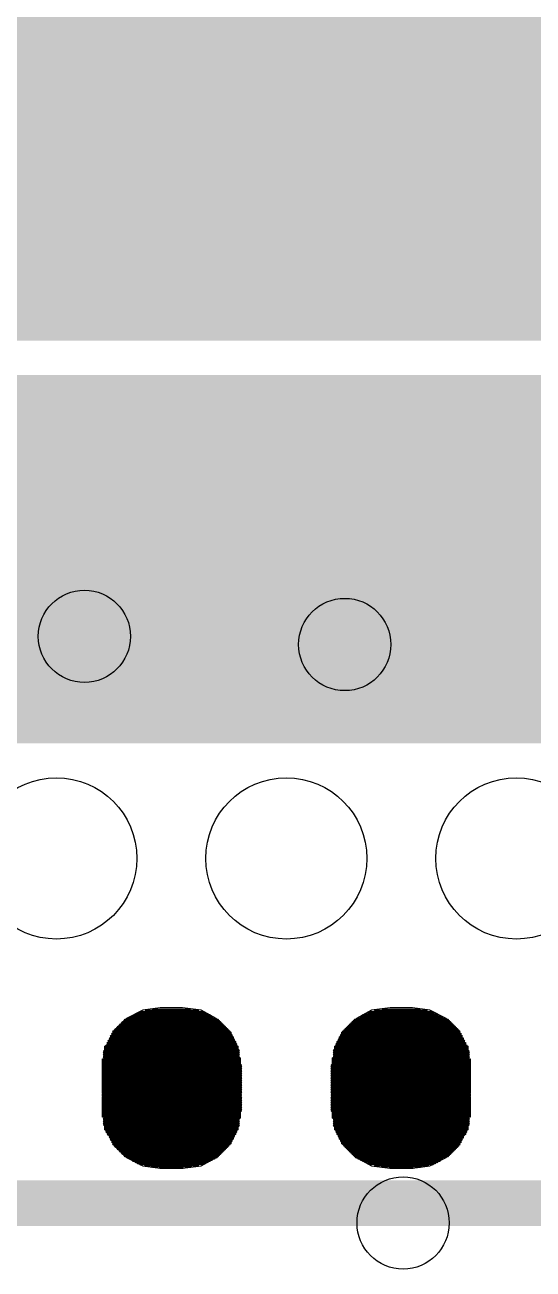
# Model space of a CAD drawing. Extents: x 0 to 126, y 0 to 22.
# Drawn here: x 13.528 to 14.634, y 5.894 to 8.599 of the extents above; entities that cross this region are included whole.
import ezdxf

# ---------------------------------------------------------------- set-up
doc = ezdxf.new("R2010")
doc.units = 0
doc.layers.get('0').update_dxf_attribs({"linetype": 'CONTINUOUS'})
for name, color, linetype in [('SEEEDSTUDIOXIAONRF52840V1_1_GTO', 10, 'CONTINUOUS'), ('SEEEDSTUDIOXIAONRF52840V1_1_GTS', 9, 'CONTINUOUS'), ('SEEEDSTUDIOXIAONRF52840V1_1_TXT', 12, 'CONTINUOUS')]:
    doc.layers.add(name, color=color, linetype=linetype)

# ---------------------------------------------------------------- blocks, each defined once
blk = doc.blocks.new('ROUND_54')
blk.add_circle((0, 0), 0.1753)
blk = doc.blocks.new('ROUND_2')
blk.add_circle((0, 0), 0)
blk = doc.blocks.new('ROUND_1')
blk.add_circle((0, 0), 0.00127)
blk = doc.blocks.new('ROUND_85')
blk.add_circle((0, 0), 0.1003)

msp = doc.modelspace()

# ---------------------------------------------------------------- linework, layer by layer
at = {"layer": 'SEEEDSTUDIOXIAONRF52840V1_1_GTO'}
for points, const_width in [([(11.99642, 7.43712), (16.19758, 7.43712)], 0.8001), ([(17.34312, 6.03758), (10.59688, 6.03758)], 0.09906)]:
    msp.add_lwpolyline(points, dxfattribs=dict(at, const_width=const_width))
at = {"layer": 'SEEEDSTUDIOXIAONRF52840V1_1_GTS'}
for points, const_width in [([(15.3162, 8.3185), (12.8778, 8.3185)], 0.8128), ([(13.94714, 6.43636), (13.74648, 6.43636)], 0.00254), ([(13.75156, 6.4389), (13.94206, 6.4389)], 0.00254), ([(13.93698, 6.44144), (13.75664, 6.44144)], 0.00254), ([(13.76172, 6.44398), (13.9319, 6.44398)], 0.00254), ([(13.92936, 6.44652), (13.7668, 6.44652)], 0.00254), ([(13.77188, 6.44906), (13.92428, 6.44906)], 0.00254), ([(13.9192, 6.4516), (13.77696, 6.4516)], 0.00254), ([(13.78204, 6.45414), (13.91412, 6.45414)], 0.00254), ([(13.90396, 6.45668), (13.7922, 6.45668)], 0.00254), ([(13.80744, 6.45922), (13.88618, 6.45922)], 0.00254), ([(14.44752, 6.43636), (14.24686, 6.43636)], 0.00254), ([(14.25194, 6.4389), (14.44244, 6.4389)], 0.00254), ([(14.43736, 6.44144), (14.25702, 6.44144)], 0.00254), ([(14.2621, 6.44398), (14.43228, 6.44398)], 0.00254), ([(14.4272, 6.44652), (14.26464, 6.44652)], 0.00254), ([(14.26972, 6.44906), (14.42212, 6.44906)], 0.00254), ([(14.41704, 6.4516), (14.2748, 6.4516)], 0.00254), ([(14.27988, 6.45414), (14.41196, 6.45414)], 0.00254), ([(14.4018, 6.45668), (14.29004, 6.45668)], 0.00254), ([(14.30782, 6.45922), (14.38656, 6.45922)], 0.00254), ([(13.97254, 6.41096), (13.72108, 6.41096)], 0.00254), ([(13.72108, 6.40842), (13.97508, 6.40842)], 0.00254), ([(13.72362, 6.4135), (13.97, 6.4135)], 0.00254), ([(13.96746, 6.41604), (13.72616, 6.41604)], 0.00254), ([(13.7287, 6.41858), (13.96492, 6.41858)], 0.00254), ([(13.96238, 6.42112), (13.73124, 6.42112)], 0.00254), ([(13.73378, 6.42366), (13.95984, 6.42366)], 0.00254), ([(13.9573, 6.4262), (13.73632, 6.4262)], 0.00254), ([(13.73886, 6.42874), (13.95476, 6.42874)], 0.00254), ([(13.95222, 6.43128), (13.7414, 6.43128)], 0.00254), ([(13.74394, 6.43382), (13.94968, 6.43382)], 0.00254), ([(14.21892, 6.40842), (14.47292, 6.40842)], 0.00254), ([(14.47292, 6.41096), (14.22146, 6.41096)], 0.00254), ([(14.224, 6.4135), (14.47038, 6.4135)], 0.00254), ([(14.46784, 6.41604), (14.22654, 6.41604)], 0.00254), ([(14.22908, 6.41858), (14.4653, 6.41858)], 0.00254), ([(14.46276, 6.42112), (14.23162, 6.42112)], 0.00254), ([(14.23416, 6.42366), (14.46022, 6.42366)], 0.00254), ([(14.45768, 6.4262), (14.2367, 6.4262)], 0.00254), ([(14.23924, 6.42874), (14.45514, 6.42874)], 0.00254), ([(14.4526, 6.43128), (14.24178, 6.43128)], 0.00254), ([(14.24432, 6.43382), (14.45006, 6.43382)], 0.00254), ([(13.98524, 6.38556), (13.70838, 6.38556)], 0.00254), ([(13.70838, 6.38302), (13.98778, 6.38302)], 0.00254), ([(13.9827, 6.39064), (13.71092, 6.39064)], 0.00254), ([(13.71092, 6.3881), (13.98524, 6.3881)], 0.00254), ([(13.98016, 6.39572), (13.71346, 6.39572)], 0.00254), ([(13.71346, 6.39318), (13.9827, 6.39318)], 0.00254), ([(13.97762, 6.4008), (13.716, 6.4008)], 0.00254), ([(13.716, 6.39826), (13.98016, 6.39826)], 0.00254), ([(13.97508, 6.40588), (13.71854, 6.40588)], 0.00254), ([(13.71854, 6.40334), (13.97762, 6.40334)], 0.00254), ([(14.20622, 6.38302), (14.48562, 6.38302)], 0.00254), ([(14.20876, 6.3881), (14.48308, 6.3881)], 0.00254), ([(14.48562, 6.38556), (14.20876, 6.38556)], 0.00254), ([(14.2113, 6.39318), (14.48054, 6.39318)], 0.00254), ([(14.48308, 6.39064), (14.2113, 6.39064)], 0.00254), ([(14.21384, 6.39826), (14.478, 6.39826)], 0.00254), ([(14.48054, 6.39572), (14.21384, 6.39572)], 0.00254), ([(14.21638, 6.40334), (14.47546, 6.40334)], 0.00254), ([(14.478, 6.4008), (14.21638, 6.4008)], 0.00254), ([(14.47546, 6.40588), (14.21892, 6.40588)], 0.00254), ([(13.70076, 6.36778), (13.99286, 6.36778)], 0.00254), ([(13.99286, 6.36524), (13.70076, 6.36524)], 0.00254), ([(13.70076, 6.3627), (13.99286, 6.3627)], 0.00254), ([(13.99286, 6.36016), (13.70076, 6.36016)], 0.00254), ([(13.70076, 6.35762), (13.99286, 6.35762)], 0.00254), ([(13.99286, 6.35508), (13.70076, 6.35508)], 0.00254), ([(13.7033, 6.37794), (13.99032, 6.37794)], 0.00254), ([(13.99032, 6.3754), (13.7033, 6.3754)], 0.00254), ([(13.7033, 6.37286), (13.99032, 6.37286)], 0.00254), ([(13.99286, 6.37032), (13.7033, 6.37032)], 0.00254), ([(13.98778, 6.38048), (13.70584, 6.38048)], 0.00254), ([(14.4907, 6.37032), (14.20114, 6.37032)], 0.00254), ([(14.20114, 6.36778), (14.49324, 6.36778)], 0.00254), ([(14.49324, 6.36524), (14.20114, 6.36524)], 0.00254), ([(14.20114, 6.3627), (14.49324, 6.3627)], 0.00254), ([(14.49324, 6.36016), (14.20114, 6.36016)], 0.00254), ([(14.20114, 6.35762), (14.49324, 6.35762)], 0.00254), ([(14.49324, 6.35508), (14.20114, 6.35508)], 0.00254), ([(14.20368, 6.37794), (14.4907, 6.37794)], 0.00254), ([(14.4907, 6.3754), (14.20368, 6.3754)], 0.00254), ([(14.20368, 6.37286), (14.4907, 6.37286)], 0.00254), ([(14.48816, 6.38048), (14.20622, 6.38048)], 0.00254), ([(13.9954, 6.35), (13.69822, 6.35)], 0.00254), ([(13.69822, 6.34746), (13.9954, 6.34746)], 0.00254), ([(13.9954, 6.34492), (13.69822, 6.34492)], 0.00254), ([(13.69822, 6.34238), (13.9954, 6.34238)], 0.00254), ([(13.9954, 6.33984), (13.69822, 6.33984)], 0.00254), ([(13.69822, 6.3373), (13.99794, 6.3373)], 0.00254), ([(13.99794, 6.33476), (13.69822, 6.33476)], 0.00254), ([(13.69822, 6.33222), (13.99794, 6.33222)], 0.00254), ([(13.99794, 6.32968), (13.69822, 6.32968)], 0.00254), ([(13.70076, 6.35254), (13.9954, 6.35254)], 0.00254), ([(14.19606, 6.3373), (14.49578, 6.3373)], 0.00254), ([(14.49578, 6.33476), (14.19606, 6.33476)], 0.00254), ([(14.19606, 6.33222), (14.49578, 6.33222)], 0.00254), ([(14.49578, 6.32968), (14.19606, 6.32968)], 0.00254), ([(14.1986, 6.35254), (14.49324, 6.35254)], 0.00254), ([(14.49578, 6.35), (14.1986, 6.35)], 0.00254), ([(14.1986, 6.34746), (14.49578, 6.34746)], 0.00254), ([(14.49578, 6.34492), (14.1986, 6.34492)], 0.00254), ([(14.1986, 6.34238), (14.49578, 6.34238)], 0.00254), ([(14.49578, 6.33984), (14.1986, 6.33984)], 0.00254), ([(13.69822, 6.32714), (13.99794, 6.32714)], 0.00254), ([(13.99794, 6.3246), (13.69822, 6.3246)], 0.00254), ([(13.69822, 6.32206), (13.99794, 6.32206)], 0.00254), ([(13.99794, 6.31952), (13.69822, 6.31952)], 0.00254), ([(13.69822, 6.31698), (13.99794, 6.31698)], 0.00254), ([(13.99794, 6.31444), (13.69822, 6.31444)], 0.00254), ([(13.69822, 6.3119), (13.99794, 6.3119)], 0.00254), ([(13.99794, 6.30936), (13.69822, 6.30936)], 0.00254), ([(13.69822, 6.30682), (13.99794, 6.30682)], 0.00254), ([(13.99794, 6.30682), (13.69822, 6.30682)], 0.00254), ([(13.69822, 6.30428), (13.99794, 6.30428)], 0.00254), ([(13.99794, 6.30174), (13.69822, 6.30174)], 0.00254), ([(14.19606, 6.32714), (14.49578, 6.32714)], 0.00254), ([(14.49578, 6.3246), (14.19606, 6.3246)], 0.00254), ([(14.19606, 6.32206), (14.49578, 6.32206)], 0.00254), ([(14.49578, 6.31952), (14.19606, 6.31952)], 0.00254), ([(14.19606, 6.31698), (14.49578, 6.31698)], 0.00254), ([(14.49578, 6.31444), (14.19606, 6.31444)], 0.00254), ([(14.19606, 6.3119), (14.49578, 6.3119)], 0.00254), ([(14.49578, 6.30936), (14.19606, 6.30936)], 0.00254), ([(14.19606, 6.30682), (14.49578, 6.30682)], 0.00254), ([(14.49578, 6.30682), (14.19606, 6.30682)], 0.00254), ([(14.19606, 6.30428), (14.49578, 6.30428)], 0.00254), ([(14.49578, 6.30174), (14.19606, 6.30174)], 0.00254), ([(13.69822, 6.2992), (13.99794, 6.2992)], 0.00254), ([(13.99794, 6.29666), (13.69822, 6.29666)], 0.00254), ([(13.69822, 6.29412), (13.99794, 6.29412)], 0.00254), ([(13.99794, 6.29158), (13.69822, 6.29158)], 0.00254), ([(13.69822, 6.28904), (13.99794, 6.28904)], 0.00254), ([(13.99794, 6.2865), (13.69822, 6.2865)], 0.00254), ([(13.69822, 6.28396), (13.99794, 6.28396)], 0.00254), ([(13.99794, 6.28142), (13.69822, 6.28142)], 0.00254), ([(13.69822, 6.27888), (13.99794, 6.27888)], 0.00254), ([(13.99794, 6.27634), (13.69822, 6.27634)], 0.00254), ([(13.69822, 6.2738), (13.99794, 6.2738)], 0.00254), ([(14.19606, 6.2992), (14.49578, 6.2992)], 0.00254), ([(14.49578, 6.29666), (14.19606, 6.29666)], 0.00254), ([(14.19606, 6.29412), (14.49578, 6.29412)], 0.00254), ([(14.49578, 6.29158), (14.19606, 6.29158)], 0.00254), ([(14.19606, 6.28904), (14.49578, 6.28904)], 0.00254), ([(14.49578, 6.2865), (14.19606, 6.2865)], 0.00254), ([(14.19606, 6.28396), (14.49578, 6.28396)], 0.00254), ([(14.49578, 6.28142), (14.19606, 6.28142)], 0.00254), ([(14.19606, 6.27888), (14.49578, 6.27888)], 0.00254), ([(14.49578, 6.27634), (14.19606, 6.27634)], 0.00254), ([(14.19606, 6.2738), (14.49578, 6.2738)], 0.00254), ([(13.99794, 6.27126), (13.69822, 6.27126)], 0.00254), ([(13.69822, 6.26872), (13.99794, 6.26872)], 0.00254), ([(13.99794, 6.26618), (13.69822, 6.26618)], 0.00254), ([(13.69822, 6.26364), (13.99794, 6.26364)], 0.00254), ([(13.99794, 6.2611), (13.69822, 6.2611)], 0.00254), ([(13.69822, 6.25856), (13.99794, 6.25856)], 0.00254), ([(13.99794, 6.25602), (13.69822, 6.25602)], 0.00254), ([(13.69822, 6.25348), (13.99794, 6.25348)], 0.00254), ([(13.99794, 6.25094), (13.69822, 6.25094)], 0.00254), ([(13.69822, 6.2484), (13.99794, 6.2484)], 0.00254), ([(14.49578, 6.27126), (14.19606, 6.27126)], 0.00254), ([(14.19606, 6.26872), (14.49578, 6.26872)], 0.00254), ([(14.49578, 6.26618), (14.19606, 6.26618)], 0.00254), ([(14.19606, 6.26364), (14.49578, 6.26364)], 0.00254), ([(14.49578, 6.2611), (14.19606, 6.2611)], 0.00254), ([(14.19606, 6.25856), (14.49578, 6.25856)], 0.00254), ([(14.49578, 6.25602), (14.19606, 6.25602)], 0.00254), ([(14.19606, 6.25348), (14.49578, 6.25348)], 0.00254), ([(14.49578, 6.25094), (14.19606, 6.25094)], 0.00254), ([(14.19606, 6.2484), (14.49578, 6.2484)], 0.00254), ([(13.99794, 6.24586), (13.69822, 6.24586)], 0.00254), ([(13.69822, 6.24332), (13.99794, 6.24332)], 0.00254), ([(13.99794, 6.24078), (13.69822, 6.24078)], 0.00254), ([(13.69822, 6.23824), (13.99794, 6.23824)], 0.00254), ([(13.9954, 6.2357), (13.69822, 6.2357)], 0.00254), ([(13.69822, 6.23316), (13.9954, 6.23316)], 0.00254), ([(13.9954, 6.23062), (13.69822, 6.23062)], 0.00254), ([(13.69822, 6.22808), (13.9954, 6.22808)], 0.00254), ([(13.9954, 6.22554), (13.69822, 6.22554)], 0.00254), ([(13.70076, 6.223), (13.9954, 6.223)], 0.00254), ([(13.99286, 6.22046), (13.70076, 6.22046)], 0.00254), ([(14.49578, 6.24586), (14.19606, 6.24586)], 0.00254), ([(14.19606, 6.24332), (14.49578, 6.24332)], 0.00254), ([(14.49578, 6.24078), (14.19606, 6.24078)], 0.00254), ([(14.19606, 6.23824), (14.49578, 6.23824)], 0.00254), ([(14.49578, 6.2357), (14.1986, 6.2357)], 0.00254), ([(14.1986, 6.23316), (14.49578, 6.23316)], 0.00254), ([(14.49578, 6.23062), (14.1986, 6.23062)], 0.00254), ([(14.1986, 6.22808), (14.49578, 6.22808)], 0.00254), ([(14.49578, 6.22554), (14.1986, 6.22554)], 0.00254), ([(14.1986, 6.223), (14.49324, 6.223)], 0.00254), ([(14.49324, 6.22046), (14.20114, 6.22046)], 0.00254), ([(13.70076, 6.21792), (13.99286, 6.21792)], 0.00254), ([(13.99286, 6.21538), (13.70076, 6.21538)], 0.00254), ([(13.70076, 6.21284), (13.99286, 6.21284)], 0.00254), ([(13.99286, 6.2103), (13.70076, 6.2103)], 0.00254), ([(13.70076, 6.20776), (13.99286, 6.20776)], 0.00254), ([(13.99286, 6.20522), (13.7033, 6.20522)], 0.00254), ([(13.7033, 6.20268), (13.99032, 6.20268)], 0.00254), ([(13.99032, 6.20014), (13.7033, 6.20014)], 0.00254), ([(13.7033, 6.1976), (13.99032, 6.1976)], 0.00254), ([(13.98778, 6.19506), (13.70584, 6.19506)], 0.00254), ([(13.70584, 6.19252), (13.98778, 6.19252)], 0.00254), ([(14.20114, 6.21792), (14.49324, 6.21792)], 0.00254), ([(14.49324, 6.21538), (14.20114, 6.21538)], 0.00254), ([(14.20114, 6.21284), (14.49324, 6.21284)], 0.00254), ([(14.49324, 6.2103), (14.20114, 6.2103)], 0.00254), ([(14.20114, 6.20776), (14.49324, 6.20776)], 0.00254), ([(14.4907, 6.20522), (14.20114, 6.20522)], 0.00254), ([(14.20368, 6.20268), (14.4907, 6.20268)], 0.00254), ([(14.4907, 6.20014), (14.20368, 6.20014)], 0.00254), ([(14.20368, 6.1976), (14.4907, 6.1976)], 0.00254), ([(14.48816, 6.19506), (14.20622, 6.19506)], 0.00254), ([(14.20622, 6.19252), (14.48816, 6.19252)], 0.00254), ([(13.98524, 6.18998), (13.70838, 6.18998)], 0.00254), ([(13.70838, 6.18744), (13.98524, 6.18744)], 0.00254), ([(13.9827, 6.1849), (13.71092, 6.1849)], 0.00254), ([(13.71346, 6.18236), (13.9827, 6.18236)], 0.00254), ([(13.98016, 6.17982), (13.71346, 6.17982)], 0.00254), ([(13.716, 6.17728), (13.98016, 6.17728)], 0.00254), ([(13.97762, 6.17474), (13.716, 6.17474)], 0.00254), ([(13.71854, 6.1722), (13.97762, 6.1722)], 0.00254), ([(13.97508, 6.16966), (13.71854, 6.16966)], 0.00254), ([(13.72108, 6.16712), (13.97508, 6.16712)], 0.00254), ([(14.48562, 6.18998), (14.20876, 6.18998)], 0.00254), ([(14.20876, 6.18744), (14.48562, 6.18744)], 0.00254), ([(14.48308, 6.1849), (14.2113, 6.1849)], 0.00254), ([(14.2113, 6.18236), (14.48054, 6.18236)], 0.00254), ([(14.48054, 6.17982), (14.21384, 6.17982)], 0.00254), ([(14.21384, 6.17728), (14.478, 6.17728)], 0.00254), ([(14.478, 6.17474), (14.21638, 6.17474)], 0.00254), ([(14.21638, 6.1722), (14.47546, 6.1722)], 0.00254), ([(14.47546, 6.16966), (14.21892, 6.16966)], 0.00254), ([(14.21892, 6.16712), (14.47292, 6.16712)], 0.00254), ([(13.97254, 6.16458), (13.72108, 6.16458)], 0.00254), ([(13.72362, 6.16204), (13.97, 6.16204)], 0.00254), ([(13.96746, 6.1595), (13.72616, 6.1595)], 0.00254), ([(13.7287, 6.15696), (13.96492, 6.15696)], 0.00254), ([(13.96238, 6.15442), (13.73124, 6.15442)], 0.00254), ([(13.73378, 6.15188), (13.95984, 6.15188)], 0.00254), ([(13.9573, 6.14934), (13.73632, 6.14934)], 0.00254), ([(13.73886, 6.1468), (13.95476, 6.1468)], 0.00254), ([(13.95222, 6.14426), (13.7414, 6.14426)], 0.00254), ([(13.74394, 6.14172), (13.94968, 6.14172)], 0.00254), ([(13.94714, 6.13918), (13.74648, 6.13918)], 0.00254), ([(14.47292, 6.16458), (14.22146, 6.16458)], 0.00254), ([(14.224, 6.16204), (14.47038, 6.16204)], 0.00254), ([(14.46784, 6.1595), (14.22654, 6.1595)], 0.00254), ([(14.22908, 6.15696), (14.4653, 6.15696)], 0.00254), ([(14.46276, 6.15442), (14.23162, 6.15442)], 0.00254), ([(14.23416, 6.15188), (14.46022, 6.15188)], 0.00254), ([(14.45768, 6.14934), (14.2367, 6.14934)], 0.00254), ([(14.23924, 6.1468), (14.45514, 6.1468)], 0.00254), ([(14.4526, 6.14426), (14.24178, 6.14426)], 0.00254), ([(14.24432, 6.14172), (14.45006, 6.14172)], 0.00254), ([(14.44752, 6.13918), (14.24686, 6.13918)], 0.00254), ([(13.75156, 6.13664), (13.9446, 6.13664)], 0.00254), ([(13.93952, 6.1341), (13.75664, 6.1341)], 0.00254), ([(13.76172, 6.13156), (13.93444, 6.13156)], 0.00254), ([(13.92936, 6.12902), (13.76426, 6.12902)], 0.00254), ([(13.76934, 6.12648), (13.92428, 6.12648)], 0.00254), ([(13.9192, 6.12394), (13.77442, 6.12394)], 0.00254), ([(13.7795, 6.1214), (13.91412, 6.1214)], 0.00254), ([(13.90396, 6.11886), (13.78966, 6.11886)], 0.00254), ([(13.8049, 6.11632), (13.88872, 6.11632)], 0.00254), ([(13.87094, 6.11378), (13.82268, 6.11378)], 0.00254), ([(14.2494, 6.13664), (14.44244, 6.13664)], 0.00254), ([(14.43736, 6.1341), (14.25448, 6.1341)], 0.00254), ([(14.25956, 6.13156), (14.43228, 6.13156)], 0.00254), ([(14.42974, 6.12902), (14.26464, 6.12902)], 0.00254), ([(14.26972, 6.12648), (14.42466, 6.12648)], 0.00254), ([(14.41958, 6.12394), (14.2748, 6.12394)], 0.00254), ([(14.27988, 6.1214), (14.4145, 6.1214)], 0.00254), ([(14.40434, 6.11886), (14.29004, 6.11886)], 0.00254), ([(14.30528, 6.11632), (14.3891, 6.11632)], 0.00254), ([(14.37132, 6.11378), (14.32306, 6.11378)], 0.00254)]:
    msp.add_lwpolyline(points, dxfattribs=dict(at, const_width=const_width))
for points in [[(13.74902, 6.4389), (13.72108, 6.41096)], [(13.78458, 6.45668), (13.74902, 6.4389)], [(13.82268, 6.46176), (13.78458, 6.45668)], [(13.87094, 6.46176), (13.82268, 6.46176)], [(13.91158, 6.45668), (13.87094, 6.46176)], [(13.9446, 6.4389), (13.91158, 6.45668)], [(13.97254, 6.41096), (13.9446, 6.4389)], [(14.2494, 6.4389), (14.22146, 6.41096)], [(14.28242, 6.45668), (14.2494, 6.4389)], [(14.32306, 6.46176), (14.28242, 6.45668)], [(14.37132, 6.46176), (14.32306, 6.46176)], [(14.40942, 6.45668), (14.37132, 6.46176)], [(14.44498, 6.4389), (14.40942, 6.45668)], [(14.47292, 6.41096), (14.44498, 6.4389)], [(13.72108, 6.41096), (13.7033, 6.3754)], [(13.99032, 6.3754), (13.97254, 6.41096)], [(14.22146, 6.41096), (14.20368, 6.3754)], [(14.4907, 6.3754), (14.47292, 6.41096)], [(13.7033, 6.3754), (13.69822, 6.3373)], [(13.99794, 6.3373), (13.99032, 6.3754)], [(14.20368, 6.3754), (14.19606, 6.3373)], [(14.49578, 6.3373), (14.4907, 6.3754)], [(13.69822, 6.3373), (13.69822, 6.23824)], [(13.99794, 6.23824), (13.99794, 6.3373)], [(14.19606, 6.3373), (14.19606, 6.23824)], [(14.49578, 6.23824), (14.49578, 6.3373)], [(13.69822, 6.23824), (13.7033, 6.20014)], [(13.99032, 6.20014), (13.99794, 6.23824)], [(14.19606, 6.23824), (14.20368, 6.20014)], [(14.4907, 6.20014), (14.49578, 6.23824)], [(13.7033, 6.20014), (13.72108, 6.16458)], [(13.97254, 6.16458), (13.99032, 6.20014)], [(14.20368, 6.20014), (14.22146, 6.16458)], [(14.47292, 6.16458), (14.4907, 6.20014)], [(13.72108, 6.16458), (13.74902, 6.13664)], [(13.9446, 6.13664), (13.97254, 6.16458)], [(14.22146, 6.16458), (14.2494, 6.13664)], [(14.44498, 6.13664), (14.47292, 6.16458)], [(13.74902, 6.13664), (13.78458, 6.11886)], [(13.78458, 6.11886), (13.82268, 6.11378)], [(13.82268, 6.11378), (13.87094, 6.11378)], [(13.87094, 6.11378), (13.91158, 6.11886)], [(13.91158, 6.11886), (13.9446, 6.13664)], [(14.2494, 6.13664), (14.28242, 6.11886)], [(14.28242, 6.11886), (14.32306, 6.11378)], [(14.32306, 6.11378), (14.37132, 6.11378)], [(14.37132, 6.11378), (14.40942, 6.11886)], [(14.40942, 6.11886), (14.44498, 6.13664)]]:
    msp.add_lwpolyline(points, dxfattribs=at)

# ---------------------------------------------------------------- block references
for name, p in [('ROUND_54', (13.59662, 6.78688)), ('ROUND_54', (14.097, 6.78688)), ('ROUND_54', (14.59738, 6.78688)), ('ROUND_2', (14.37132, 6.46176)), ('ROUND_2', (14.32306, 6.46176)), ('ROUND_2', (13.87094, 6.46176)), ('ROUND_2', (13.82268, 6.46176)), ('ROUND_2', (14.40942, 6.45668)), ('ROUND_2', (14.28242, 6.45668)), ('ROUND_2', (13.91158, 6.45668)), ('ROUND_2', (13.78458, 6.45668)), ('ROUND_2', (14.44498, 6.4389)), ('ROUND_2', (14.2494, 6.4389)), ('ROUND_2', (13.9446, 6.4389)), ('ROUND_2', (13.74902, 6.4389)), ('ROUND_1', (13.74648, 6.43636)), ('ROUND_1', (13.75156, 6.4389)), ('ROUND_1', (13.75664, 6.44144)), ('ROUND_1', (13.76172, 6.44398)), ('ROUND_1', (13.7668, 6.44652)), ('ROUND_1', (13.77188, 6.44906)), ('ROUND_1', (13.77696, 6.4516)), ('ROUND_1', (13.78204, 6.45414)), ('ROUND_1', (13.7922, 6.45668)), ('ROUND_1', (13.80744, 6.45922)), ('ROUND_1', (13.88618, 6.45922)), ('ROUND_1', (13.90396, 6.45668)), ('ROUND_1', (13.91412, 6.45414)), ('ROUND_1', (13.9192, 6.4516)), ('ROUND_1', (13.92428, 6.44906)), ('ROUND_1', (13.92936, 6.44652)), ('ROUND_1', (13.9319, 6.44398)), ('ROUND_1', (13.93698, 6.44144)), ('ROUND_1', (13.94206, 6.4389)), ('ROUND_1', (13.94714, 6.43636)), ('ROUND_1', (14.24686, 6.43636)), ('ROUND_1', (14.25194, 6.4389)), ('ROUND_1', (14.25702, 6.44144)), ('ROUND_1', (14.2621, 6.44398)), ('ROUND_1', (14.26464, 6.44652)), ('ROUND_1', (14.26972, 6.44906)), ('ROUND_1', (14.2748, 6.4516)), ('ROUND_1', (14.27988, 6.45414)), ('ROUND_1', (14.29004, 6.45668)), ('ROUND_1', (14.30782, 6.45922)), ('ROUND_1', (14.38656, 6.45922)), ('ROUND_1', (14.4018, 6.45668)), ('ROUND_1', (14.41196, 6.45414)), ('ROUND_1', (14.41704, 6.4516)), ('ROUND_1', (14.42212, 6.44906)), ('ROUND_1', (14.4272, 6.44652)), ('ROUND_1', (14.43228, 6.44398)), ('ROUND_1', (14.43736, 6.44144)), ('ROUND_1', (14.44244, 6.4389)), ('ROUND_1', (14.44752, 6.43636)), ('ROUND_2', (14.47292, 6.41096)), ('ROUND_2', (14.22146, 6.41096)), ('ROUND_2', (13.97254, 6.41096)), ('ROUND_2', (13.72108, 6.41096)), ('ROUND_1', (13.72108, 6.41096)), ('ROUND_1', (13.72108, 6.40842)), ('ROUND_1', (13.72362, 6.4135)), ('ROUND_1', (13.72616, 6.41604)), ('ROUND_1', (13.7287, 6.41858)), ('ROUND_1', (13.73124, 6.42112)), ('ROUND_1', (13.73378, 6.42366)), ('ROUND_1', (13.73632, 6.4262)), ('ROUND_1', (13.73886, 6.42874)), ('ROUND_1', (13.7414, 6.43128)), ('ROUND_1', (13.74394, 6.43382)), ('ROUND_1', (13.94968, 6.43382)), ('ROUND_1', (13.95222, 6.43128)), ('ROUND_1', (13.95476, 6.42874)), ('ROUND_1', (13.9573, 6.4262)), ('ROUND_1', (13.95984, 6.42366)), ('ROUND_1', (13.96238, 6.42112)), ('ROUND_1', (13.96492, 6.41858)), ('ROUND_1', (13.96746, 6.41604)), ('ROUND_1', (13.97, 6.4135)), ('ROUND_1', (13.97254, 6.41096)), ('ROUND_1', (13.97508, 6.40842)), ('ROUND_1', (14.21892, 6.40842)), ('ROUND_1', (14.22146, 6.41096)), ('ROUND_1', (14.224, 6.4135)), ('ROUND_1', (14.22654, 6.41604)), ('ROUND_1', (14.22908, 6.41858)), ('ROUND_1', (14.23162, 6.42112)), ('ROUND_1', (14.23416, 6.42366)), ('ROUND_1', (14.2367, 6.4262)), ('ROUND_1', (14.23924, 6.42874)), ('ROUND_1', (14.24178, 6.43128)), ('ROUND_1', (14.24432, 6.43382)), ('ROUND_1', (14.45006, 6.43382)), ('ROUND_1', (14.4526, 6.43128)), ('ROUND_1', (14.45514, 6.42874)), ('ROUND_1', (14.45768, 6.4262)), ('ROUND_1', (14.46022, 6.42366)), ('ROUND_1', (14.46276, 6.42112)), ('ROUND_1', (14.4653, 6.41858)), ('ROUND_1', (14.46784, 6.41604)), ('ROUND_1', (14.47038, 6.4135)), ('ROUND_1', (14.47292, 6.41096)), ('ROUND_1', (14.47292, 6.40842)), ('ROUND_1', (13.70838, 6.38556)), ('ROUND_1', (13.70838, 6.38302)), ('ROUND_1', (13.71092, 6.39064)), ('ROUND_1', (13.71092, 6.3881)), ('ROUND_1', (13.71346, 6.39572)), ('ROUND_1', (13.71346, 6.39318)), ('ROUND_1', (13.716, 6.4008)), ('ROUND_1', (13.716, 6.39826)), ('ROUND_1', (13.71854, 6.40588)), ('ROUND_1', (13.71854, 6.40334)), ('ROUND_1', (13.97508, 6.40588)), ('ROUND_1', (13.97762, 6.40334)), ('ROUND_1', (13.97762, 6.4008)), ('ROUND_1', (13.98016, 6.39826)), ('ROUND_1', (13.98016, 6.39572)), ('ROUND_1', (13.9827, 6.39318)), ('ROUND_1', (13.9827, 6.39064)), ('ROUND_1', (13.98524, 6.3881)), ('ROUND_1', (13.98524, 6.38556)), ('ROUND_1', (13.98778, 6.38302)), ('ROUND_1', (14.20622, 6.38302)), ('ROUND_1', (14.20876, 6.3881)), ('ROUND_1', (14.20876, 6.38556)), ('ROUND_1', (14.2113, 6.39318)), ('ROUND_1', (14.2113, 6.39064)), ('ROUND_1', (14.21384, 6.39826)), ('ROUND_1', (14.21384, 6.39572)), ('ROUND_1', (14.21638, 6.40334)), ('ROUND_1', (14.21638, 6.4008)), ('ROUND_1', (14.21892, 6.40588)), ('ROUND_1', (14.47546, 6.40588)), ('ROUND_1', (14.47546, 6.40334)), ('ROUND_1', (14.478, 6.4008)), ('ROUND_1', (14.478, 6.39826)), ('ROUND_1', (14.48054, 6.39572)), ('ROUND_1', (14.48054, 6.39318)), ('ROUND_1', (14.48308, 6.39064)), ('ROUND_1', (14.48308, 6.3881)), ('ROUND_1', (14.48562, 6.38556)), ('ROUND_1', (14.48562, 6.38302)), ('ROUND_2', (14.4907, 6.3754)), ('ROUND_2', (14.20368, 6.3754)), ('ROUND_2', (13.99032, 6.3754)), ('ROUND_2', (13.7033, 6.3754)), ('ROUND_1', (13.70076, 6.36778)), ('ROUND_1', (13.70076, 6.36524)), ('ROUND_1', (13.70076, 6.3627)), ('ROUND_1', (13.70076, 6.36016)), ('ROUND_1', (13.70076, 6.35762)), ('ROUND_1', (13.70076, 6.35508)), ('ROUND_1', (13.7033, 6.37794)), ('ROUND_1', (13.7033, 6.3754)), ('ROUND_1', (13.7033, 6.37286)), ('ROUND_1', (13.7033, 6.37032)), ('ROUND_1', (13.70584, 6.38048)), ('ROUND_1', (13.98778, 6.38048)), ('ROUND_1', (13.99032, 6.37794)), ('ROUND_1', (13.99032, 6.3754)), ('ROUND_1', (13.99032, 6.37286)), ('ROUND_1', (13.99286, 6.37032)), ('ROUND_1', (13.99286, 6.36778)), ('ROUND_1', (13.99286, 6.36524)), ('ROUND_1', (13.99286, 6.3627)), ('ROUND_1', (13.99286, 6.36016)), ('ROUND_1', (13.99286, 6.35762)), ('ROUND_1', (13.99286, 6.35508)), ('ROUND_1', (14.20114, 6.37032)), ('ROUND_1', (14.20114, 6.36778)), ('ROUND_1', (14.20114, 6.36524)), ('ROUND_1', (14.20114, 6.3627)), ('ROUND_1', (14.20114, 6.36016)), ('ROUND_1', (14.20114, 6.35762)), ('ROUND_1', (14.20114, 6.35508)), ('ROUND_1', (14.20368, 6.37794)), ('ROUND_1', (14.20368, 6.3754)), ('ROUND_1', (14.20368, 6.37286)), ('ROUND_1', (14.20622, 6.38048)), ('ROUND_1', (14.48816, 6.38048)), ('ROUND_1', (14.4907, 6.37794)), ('ROUND_1', (14.4907, 6.3754)), ('ROUND_1', (14.4907, 6.37286)), ('ROUND_1', (14.4907, 6.37032)), ('ROUND_1', (14.49324, 6.36778)), ('ROUND_1', (14.49324, 6.36524)), ('ROUND_1', (14.49324, 6.3627)), ('ROUND_1', (14.49324, 6.36016)), ('ROUND_1', (14.49324, 6.35762)), ('ROUND_1', (14.49324, 6.35508)), ('ROUND_2', (14.49578, 6.3373)), ('ROUND_2', (14.19606, 6.3373)), ('ROUND_2', (14.49578, 6.3373)), ('ROUND_2', (13.99794, 6.3373)), ('ROUND_2', (13.69822, 6.3373)), ('ROUND_2', (13.99794, 6.3373)), ('ROUND_1', (13.69822, 6.35)), ('ROUND_1', (13.69822, 6.34746)), ('ROUND_1', (13.69822, 6.34492)), ('ROUND_1', (13.69822, 6.34238)), ('ROUND_1', (13.69822, 6.33984)), ('ROUND_1', (13.69822, 6.3373)), ('ROUND_1', (13.69822, 6.33476)), ('ROUND_1', (13.69822, 6.33222)), ('ROUND_1', (13.69822, 6.32968)), ('ROUND_1', (13.70076, 6.35254)), ('ROUND_1', (13.9954, 6.35254)), ('ROUND_1', (13.9954, 6.35)), ('ROUND_1', (13.9954, 6.34746)), ('ROUND_1', (13.9954, 6.34492)), ('ROUND_1', (13.9954, 6.34238)), ('ROUND_1', (13.9954, 6.33984)), ('ROUND_1', (13.99794, 6.3373)), ('ROUND_1', (13.99794, 6.33476)), ('ROUND_1', (13.99794, 6.33222)), ('ROUND_1', (13.99794, 6.32968)), ('ROUND_1', (14.19606, 6.3373)), ('ROUND_1', (14.19606, 6.33476)), ('ROUND_1', (14.19606, 6.33222)), ('ROUND_1', (14.19606, 6.32968)), ('ROUND_1', (14.1986, 6.35254)), ('ROUND_1', (14.1986, 6.35)), ('ROUND_1', (14.1986, 6.34746)), ('ROUND_1', (14.1986, 6.34492)), ('ROUND_1', (14.1986, 6.34238)), ('ROUND_1', (14.1986, 6.33984)), ('ROUND_1', (14.49324, 6.35254)), ('ROUND_1', (14.49578, 6.35)), ('ROUND_1', (14.49578, 6.34746)), ('ROUND_1', (14.49578, 6.34492)), ('ROUND_1', (14.49578, 6.34238)), ('ROUND_1', (14.49578, 6.33984)), ('ROUND_1', (14.49578, 6.3373)), ('ROUND_1', (14.49578, 6.33476)), ('ROUND_1', (14.49578, 6.33222)), ('ROUND_1', (14.49578, 6.32968)), ('ROUND_1', (13.69822, 6.32714)), ('ROUND_1', (13.69822, 6.3246)), ('ROUND_1', (13.69822, 6.32206)), ('ROUND_1', (13.69822, 6.31952)), ('ROUND_1', (13.69822, 6.31698)), ('ROUND_1', (13.69822, 6.31444)), ('ROUND_1', (13.69822, 6.3119)), ('ROUND_1', (13.69822, 6.30936)), ('ROUND_1', (13.69822, 6.30682)), ('ROUND_1', (13.69822, 6.30682)), ('ROUND_1', (13.69822, 6.30428)), ('ROUND_1', (13.69822, 6.30174)), ('ROUND_1', (13.99794, 6.32714)), ('ROUND_1', (13.99794, 6.3246)), ('ROUND_1', (13.99794, 6.32206)), ('ROUND_1', (13.99794, 6.31952)), ('ROUND_1', (13.99794, 6.31698)), ('ROUND_1', (13.99794, 6.31444)), ('ROUND_1', (13.99794, 6.3119)), ('ROUND_1', (13.99794, 6.30936)), ('ROUND_1', (13.99794, 6.30682)), ('ROUND_1', (13.99794, 6.30428)), ('ROUND_1', (13.99794, 6.30174)), ('ROUND_1', (14.19606, 6.32714)), ('ROUND_1', (14.19606, 6.3246)), ('ROUND_1', (14.19606, 6.32206)), ('ROUND_1', (14.19606, 6.31952)), ('ROUND_1', (14.19606, 6.31698)), ('ROUND_1', (14.19606, 6.31444)), ('ROUND_1', (14.19606, 6.3119)), ('ROUND_1', (14.19606, 6.30936)), ('ROUND_1', (14.19606, 6.30682)), ('ROUND_1', (14.19606, 6.30682)), ('ROUND_1', (14.19606, 6.30428)), ('ROUND_1', (14.19606, 6.30174)), ('ROUND_1', (14.49578, 6.32714)), ('ROUND_1', (14.49578, 6.3246)), ('ROUND_1', (14.49578, 6.32206)), ('ROUND_1', (14.49578, 6.31952)), ('ROUND_1', (14.49578, 6.31698)), ('ROUND_1', (14.49578, 6.31444)), ('ROUND_1', (14.49578, 6.3119)), ('ROUND_1', (14.49578, 6.30936)), ('ROUND_1', (14.49578, 6.30682)), ('ROUND_1', (14.49578, 6.30428)), ('ROUND_1', (14.49578, 6.30174)), ('ROUND_1', (13.69822, 6.2992)), ('ROUND_1', (13.69822, 6.29666)), ('ROUND_1', (13.69822, 6.29412)), ('ROUND_1', (13.69822, 6.29158)), ('ROUND_1', (13.69822, 6.28904)), ('ROUND_1', (13.69822, 6.2865)), ('ROUND_1', (13.69822, 6.28396)), ('ROUND_1', (13.69822, 6.28142)), ('ROUND_1', (13.69822, 6.27888)), ('ROUND_1', (13.69822, 6.27634)), ('ROUND_1', (13.69822, 6.2738)), ('ROUND_1', (13.99794, 6.2992)), ('ROUND_1', (13.99794, 6.29666)), ('ROUND_1', (13.99794, 6.29412)), ('ROUND_1', (13.99794, 6.29158)), ('ROUND_1', (13.99794, 6.28904)), ('ROUND_1', (13.99794, 6.2865)), ('ROUND_1', (13.99794, 6.28396)), ('ROUND_1', (13.99794, 6.28142)), ('ROUND_1', (13.99794, 6.27888)), ('ROUND_1', (13.99794, 6.27634)), ('ROUND_1', (13.99794, 6.2738)), ('ROUND_1', (14.19606, 6.2992)), ('ROUND_1', (14.19606, 6.29666)), ('ROUND_1', (14.19606, 6.29412)), ('ROUND_1', (14.19606, 6.29158)), ('ROUND_1', (14.19606, 6.28904)), ('ROUND_1', (14.19606, 6.2865)), ('ROUND_1', (14.19606, 6.28396)), ('ROUND_1', (14.19606, 6.28142)), ('ROUND_1', (14.19606, 6.27888)), ('ROUND_1', (14.19606, 6.27634)), ('ROUND_1', (14.19606, 6.2738)), ('ROUND_1', (14.49578, 6.2992)), ('ROUND_1', (14.49578, 6.29666)), ('ROUND_1', (14.49578, 6.29412)), ('ROUND_1', (14.49578, 6.29158)), ('ROUND_1', (14.49578, 6.28904)), ('ROUND_1', (14.49578, 6.2865)), ('ROUND_1', (14.49578, 6.28396)), ('ROUND_1', (14.49578, 6.28142)), ('ROUND_1', (14.49578, 6.27888)), ('ROUND_1', (14.49578, 6.27634)), ('ROUND_1', (14.49578, 6.2738)), ('ROUND_1', (13.69822, 6.27126)), ('ROUND_1', (13.69822, 6.26872)), ('ROUND_1', (13.69822, 6.26618)), ('ROUND_1', (13.69822, 6.26364)), ('ROUND_1', (13.69822, 6.2611)), ('ROUND_1', (13.69822, 6.25856)), ('ROUND_1', (13.69822, 6.25602)), ('ROUND_1', (13.69822, 6.25348)), ('ROUND_1', (13.69822, 6.25094)), ('ROUND_1', (13.69822, 6.2484)), ('ROUND_1', (13.99794, 6.27126)), ('ROUND_1', (13.99794, 6.26872)), ('ROUND_1', (13.99794, 6.26618)), ('ROUND_1', (13.99794, 6.26364)), ('ROUND_1', (13.99794, 6.2611)), ('ROUND_1', (13.99794, 6.25856)), ('ROUND_1', (13.99794, 6.25602)), ('ROUND_1', (13.99794, 6.25348)), ('ROUND_1', (13.99794, 6.25094)), ('ROUND_1', (13.99794, 6.2484)), ('ROUND_1', (14.19606, 6.27126)), ('ROUND_1', (14.19606, 6.26872)), ('ROUND_1', (14.19606, 6.26618)), ('ROUND_1', (14.19606, 6.26364)), ('ROUND_1', (14.19606, 6.2611)), ('ROUND_1', (14.19606, 6.25856)), ('ROUND_1', (14.19606, 6.25602)), ('ROUND_1', (14.19606, 6.25348)), ('ROUND_1', (14.19606, 6.25094)), ('ROUND_1', (14.19606, 6.2484)), ('ROUND_1', (14.49578, 6.27126)), ('ROUND_1', (14.49578, 6.26872)), ('ROUND_1', (14.49578, 6.26618)), ('ROUND_1', (14.49578, 6.26364)), ('ROUND_1', (14.49578, 6.2611)), ('ROUND_1', (14.49578, 6.25856)), ('ROUND_1', (14.49578, 6.25602)), ('ROUND_1', (14.49578, 6.25348)), ('ROUND_1', (14.49578, 6.25094)), ('ROUND_1', (14.49578, 6.2484)), ('ROUND_2', (14.19606, 6.23824)), ('ROUND_2', (14.49578, 6.23824)), ('ROUND_2', (13.69822, 6.23824)), ('ROUND_2', (13.99794, 6.23824)), ('ROUND_1', (13.69822, 6.24586)), ('ROUND_1', (13.69822, 6.24332)), ('ROUND_1', (13.69822, 6.24078)), ('ROUND_1', (13.69822, 6.23824)), ('ROUND_1', (13.69822, 6.2357)), ('ROUND_1', (13.69822, 6.23316)), ('ROUND_1', (13.69822, 6.23062)), ('ROUND_1', (13.69822, 6.22808)), ('ROUND_1', (13.69822, 6.22554)), ('ROUND_1', (13.70076, 6.223)), ('ROUND_1', (13.70076, 6.22046)), ('ROUND_1', (13.99286, 6.22046)), ('ROUND_1', (13.9954, 6.2357)), ('ROUND_1', (13.9954, 6.23316)), ('ROUND_1', (13.9954, 6.23062)), ('ROUND_1', (13.9954, 6.22808)), ('ROUND_1', (13.9954, 6.22554)), ('ROUND_1', (13.9954, 6.223)), ('ROUND_1', (13.99794, 6.24586)), ('ROUND_1', (13.99794, 6.24332)), ('ROUND_1', (13.99794, 6.24078)), ('ROUND_1', (13.99794, 6.23824)), ('ROUND_1', (14.19606, 6.24586)), ('ROUND_1', (14.19606, 6.24332)), ('ROUND_1', (14.19606, 6.24078)), ('ROUND_1', (14.19606, 6.23824)), ('ROUND_1', (14.1986, 6.2357)), ('ROUND_1', (14.1986, 6.23316)), ('ROUND_1', (14.1986, 6.23062)), ('ROUND_1', (14.1986, 6.22808)), ('ROUND_1', (14.1986, 6.22554)), ('ROUND_1', (14.1986, 6.223)), ('ROUND_1', (14.20114, 6.22046)), ('ROUND_1', (14.49324, 6.223)), ('ROUND_1', (14.49324, 6.22046)), ('ROUND_1', (14.49578, 6.24586)), ('ROUND_1', (14.49578, 6.24332)), ('ROUND_1', (14.49578, 6.24078)), ('ROUND_1', (14.49578, 6.23824)), ('ROUND_1', (14.49578, 6.2357)), ('ROUND_1', (14.49578, 6.23316)), ('ROUND_1', (14.49578, 6.23062)), ('ROUND_1', (14.49578, 6.22808)), ('ROUND_1', (14.49578, 6.22554)), ('ROUND_2', (14.20368, 6.20014)), ('ROUND_2', (14.4907, 6.20014)), ('ROUND_2', (13.7033, 6.20014)), ('ROUND_2', (13.99032, 6.20014)), ('ROUND_1', (13.70076, 6.21792)), ('ROUND_1', (13.70076, 6.21538)), ('ROUND_1', (13.70076, 6.21284)), ('ROUND_1', (13.70076, 6.2103)), ('ROUND_1', (13.70076, 6.20776)), ('ROUND_1', (13.7033, 6.20522)), ('ROUND_1', (13.7033, 6.20268)), ('ROUND_1', (13.7033, 6.20014)), ('ROUND_1', (13.7033, 6.1976)), ('ROUND_1', (13.70584, 6.19506)), ('ROUND_1', (13.70584, 6.19252)), ('ROUND_1', (13.98778, 6.19506)), ('ROUND_1', (13.98778, 6.19252)), ('ROUND_1', (13.99032, 6.20268)), ('ROUND_1', (13.99032, 6.20014)), ('ROUND_1', (13.99032, 6.1976)), ('ROUND_1', (13.99286, 6.21792)), ('ROUND_1', (13.99286, 6.21538)), ('ROUND_1', (13.99286, 6.21284)), ('ROUND_1', (13.99286, 6.2103)), ('ROUND_1', (13.99286, 6.20776)), ('ROUND_1', (13.99286, 6.20522)), ('ROUND_1', (14.20114, 6.21792)), ('ROUND_1', (14.20114, 6.21538)), ('ROUND_1', (14.20114, 6.21284)), ('ROUND_1', (14.20114, 6.2103)), ('ROUND_1', (14.20114, 6.20776)), ('ROUND_1', (14.20114, 6.20522)), ('ROUND_1', (14.20368, 6.20268)), ('ROUND_1', (14.20368, 6.20014)), ('ROUND_1', (14.20368, 6.1976)), ('ROUND_1', (14.20622, 6.19506)), ('ROUND_1', (14.20622, 6.19252)), ('ROUND_1', (14.48816, 6.19506)), ('ROUND_1', (14.48816, 6.19252)), ('ROUND_1', (14.4907, 6.20522)), ('ROUND_1', (14.4907, 6.20268)), ('ROUND_1', (14.4907, 6.20014)), ('ROUND_1', (14.4907, 6.1976)), ('ROUND_1', (14.49324, 6.21792)), ('ROUND_1', (14.49324, 6.21538)), ('ROUND_1', (14.49324, 6.21284)), ('ROUND_1', (14.49324, 6.2103)), ('ROUND_1', (14.49324, 6.20776)), ('ROUND_1', (13.70838, 6.18998)), ('ROUND_1', (13.70838, 6.18744)), ('ROUND_1', (13.71092, 6.1849)), ('ROUND_1', (13.71346, 6.18236)), ('ROUND_1', (13.71346, 6.17982)), ('ROUND_1', (13.716, 6.17728)), ('ROUND_1', (13.716, 6.17474)), ('ROUND_1', (13.71854, 6.1722)), ('ROUND_1', (13.71854, 6.16966)), ('ROUND_1', (13.72108, 6.16712)), ('ROUND_1', (13.97508, 6.16966)), ('ROUND_1', (13.97508, 6.16712)), ('ROUND_1', (13.97762, 6.17474)), ('ROUND_1', (13.97762, 6.1722)), ('ROUND_1', (13.98016, 6.17982)), ('ROUND_1', (13.98016, 6.17728)), ('ROUND_1', (13.9827, 6.1849)), ('ROUND_1', (13.9827, 6.18236)), ('ROUND_1', (13.98524, 6.18998)), ('ROUND_1', (13.98524, 6.18744)), ('ROUND_1', (14.20876, 6.18998)), ('ROUND_1', (14.20876, 6.18744)), ('ROUND_1', (14.2113, 6.1849)), ('ROUND_1', (14.2113, 6.18236)), ('ROUND_1', (14.21384, 6.17982)), ('ROUND_1', (14.21384, 6.17728)), ('ROUND_1', (14.21638, 6.17474)), ('ROUND_1', (14.21638, 6.1722)), ('ROUND_1', (14.21892, 6.16966)), ('ROUND_1', (14.21892, 6.16712)), ('ROUND_1', (14.47292, 6.16712)), ('ROUND_1', (14.47546, 6.1722)), ('ROUND_1', (14.47546, 6.16966)), ('ROUND_1', (14.478, 6.17728)), ('ROUND_1', (14.478, 6.17474)), ('ROUND_1', (14.48054, 6.18236)), ('ROUND_1', (14.48054, 6.17982)), ('ROUND_1', (14.48308, 6.1849)), ('ROUND_1', (14.48562, 6.18998)), ('ROUND_1', (14.48562, 6.18744)), ('ROUND_2', (14.22146, 6.16458)), ('ROUND_2', (14.47292, 6.16458)), ('ROUND_2', (13.72108, 6.16458)), ('ROUND_2', (13.97254, 6.16458)), ('ROUND_1', (13.72108, 6.16458)), ('ROUND_1', (13.72362, 6.16204)), ('ROUND_1', (13.72616, 6.1595)), ('ROUND_1', (13.7287, 6.15696)), ('ROUND_1', (13.73124, 6.15442)), ('ROUND_1', (13.73378, 6.15188)), ('ROUND_1', (13.73632, 6.14934)), ('ROUND_1', (13.73886, 6.1468)), ('ROUND_1', (13.7414, 6.14426)), ('ROUND_1', (13.74394, 6.14172)), ('ROUND_1', (13.74648, 6.13918)), ('ROUND_1', (13.94714, 6.13918)), ('ROUND_1', (13.94968, 6.14172)), ('ROUND_1', (13.95222, 6.14426)), ('ROUND_1', (13.95476, 6.1468)), ('ROUND_1', (13.9573, 6.14934)), ('ROUND_1', (13.95984, 6.15188)), ('ROUND_1', (13.96238, 6.15442)), ('ROUND_1', (13.96492, 6.15696)), ('ROUND_1', (13.96746, 6.1595)), ('ROUND_1', (13.97, 6.16204)), ('ROUND_1', (13.97254, 6.16458)), ('ROUND_1', (14.22146, 6.16458)), ('ROUND_1', (14.224, 6.16204)), ('ROUND_1', (14.22654, 6.1595)), ('ROUND_1', (14.22908, 6.15696)), ('ROUND_1', (14.23162, 6.15442)), ('ROUND_1', (14.23416, 6.15188)), ('ROUND_1', (14.2367, 6.14934)), ('ROUND_1', (14.23924, 6.1468)), ('ROUND_1', (14.24178, 6.14426)), ('ROUND_1', (14.24432, 6.14172)), ('ROUND_1', (14.24686, 6.13918)), ('ROUND_1', (14.44752, 6.13918)), ('ROUND_1', (14.45006, 6.14172)), ('ROUND_1', (14.4526, 6.14426)), ('ROUND_1', (14.45514, 6.1468)), ('ROUND_1', (14.45768, 6.14934)), ('ROUND_1', (14.46022, 6.15188)), ('ROUND_1', (14.46276, 6.15442)), ('ROUND_1', (14.4653, 6.15696)), ('ROUND_1', (14.46784, 6.1595)), ('ROUND_1', (14.47038, 6.16204)), ('ROUND_1', (14.47292, 6.16458)), ('ROUND_2', (14.2494, 6.13664)), ('ROUND_2', (14.44498, 6.13664)), ('ROUND_2', (13.74902, 6.13664)), ('ROUND_2', (13.9446, 6.13664)), ('ROUND_2', (14.28242, 6.11886)), ('ROUND_2', (14.40942, 6.11886)), ('ROUND_2', (13.78458, 6.11886)), ('ROUND_2', (13.91158, 6.11886)), ('ROUND_2', (14.32306, 6.11378)), ('ROUND_2', (14.37132, 6.11378)), ('ROUND_2', (13.82268, 6.11378)), ('ROUND_2', (13.87094, 6.11378)), ('ROUND_1', (13.75156, 6.13664)), ('ROUND_1', (13.75664, 6.1341)), ('ROUND_1', (13.76172, 6.13156)), ('ROUND_1', (13.76426, 6.12902)), ('ROUND_1', (13.76934, 6.12648)), ('ROUND_1', (13.77442, 6.12394)), ('ROUND_1', (13.7795, 6.1214)), ('ROUND_1', (13.78966, 6.11886)), ('ROUND_1', (13.8049, 6.11632)), ('ROUND_1', (13.82268, 6.11378)), ('ROUND_1', (13.87094, 6.11378)), ('ROUND_1', (13.88872, 6.11632)), ('ROUND_1', (13.90396, 6.11886)), ('ROUND_1', (13.91412, 6.1214)), ('ROUND_1', (13.9192, 6.12394)), ('ROUND_1', (13.92428, 6.12648)), ('ROUND_1', (13.92936, 6.12902)), ('ROUND_1', (13.93444, 6.13156)), ('ROUND_1', (13.93952, 6.1341)), ('ROUND_1', (13.9446, 6.13664)), ('ROUND_1', (14.2494, 6.13664)), ('ROUND_1', (14.25448, 6.1341)), ('ROUND_1', (14.25956, 6.13156)), ('ROUND_1', (14.26464, 6.12902)), ('ROUND_1', (14.26972, 6.12648)), ('ROUND_1', (14.2748, 6.12394)), ('ROUND_1', (14.27988, 6.1214)), ('ROUND_1', (14.29004, 6.11886)), ('ROUND_1', (14.30528, 6.11632)), ('ROUND_1', (14.32306, 6.11378)), ('ROUND_1', (14.37132, 6.11378)), ('ROUND_1', (14.3891, 6.11632)), ('ROUND_1', (14.40434, 6.11886)), ('ROUND_1', (14.4145, 6.1214)), ('ROUND_1', (14.41958, 6.12394)), ('ROUND_1', (14.42466, 6.12648)), ('ROUND_1', (14.42974, 6.12902)), ('ROUND_1', (14.43228, 6.13156)), ('ROUND_1', (14.43736, 6.1341)), ('ROUND_1', (14.44244, 6.13664))]:
    msp.add_blockref(name, p, dxfattribs=at)
at = {"layer": 'SEEEDSTUDIOXIAONRF52840V1_1_TXT'}
for p in [(13.65758, 7.26948), (14.224, 7.2517), (14.351, 5.9944)]:
    msp.add_blockref('ROUND_85', p, dxfattribs=at)

doc.saveas('drawing.dxf')
